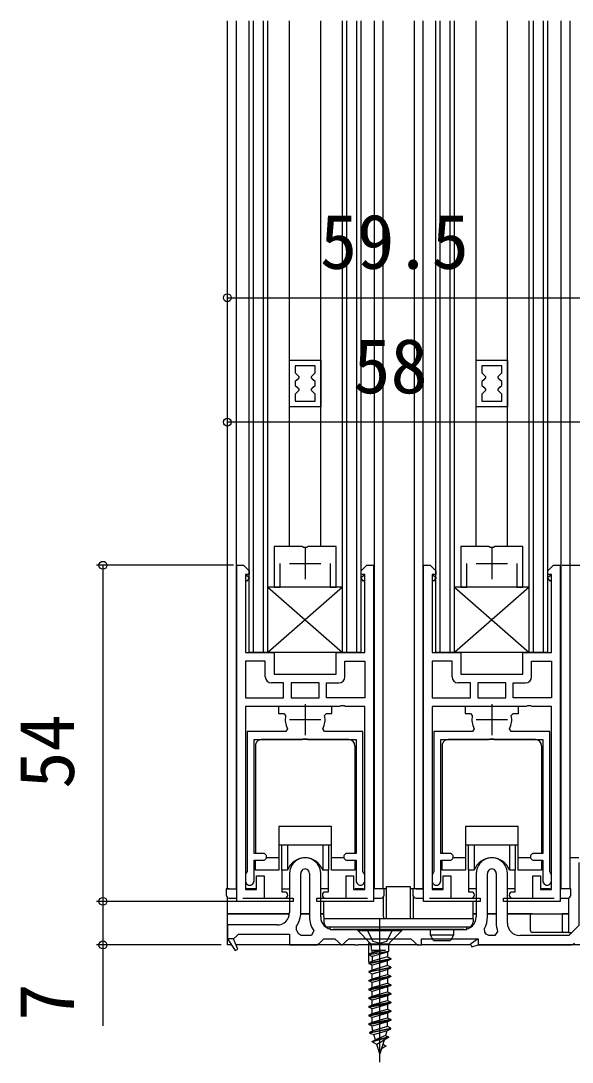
# Model space of a CAD drawing. Units: millimetres, scale not verified. Extents: x -525 to 525, y -782 to 777.
# Drawn here: x -410.7 to -322.1, y 238.7 to 406 of the extents above; entities that cross this region are included whole.
import ezdxf
from ezdxf.enums import TextEntityAlignment as Align

# ---------------------------------------------------------------- set-up
doc = ezdxf.new("R2010")
doc.units = ezdxf.units.MM
doc.header["$LTSCALE"] = 4
for name, color, linetype in [('0-2_YKK_11', 7, 'Continuous'), ('0-3_YKK_12', 2, 'Continuous'), ('0-4_YKK_13', 4, 'Continuous'), ('0-6_YKK_D', 6, 'Continuous')]:
    doc.layers.add(name, color=color, linetype=linetype)
doc.styles.add('ＭＳ ゴシック', font='')
doc.styles.get('ＭＳ ゴシック').set_extended_font_data('MS Gothic')

msp = doc.modelspace()

# ---------------------------------------------------------------- linework, layer by layer
at = {"layer": '0-2_YKK_11'}
for p, q in [((-364.97, 321.3), (-364.97, 316.3)), ((-334.967, 321.3), (-334.967, 316.3)), ((-367.47, 318.8), (-362.47, 318.8)), ((-337.467, 318.8), (-332.467, 318.8)), ((-374.57, 317), (-374.57, 316.141)), ((-355.37, 316.141), (-355.37, 317)), ((-344.567, 317), (-344.567, 316.141)), ((-325.367, 316.141), (-325.367, 317)), ((-364.97, 296.2), (-364.97, 291.2)), ((-334.97, 296.2), (-334.97, 291.2)), ((-367.47, 293.7), (-362.47, 293.7)), ((-337.47, 293.7), (-332.47, 293.7)), ((-367.47, 269), (-367.47, 262.7)), ((-365.67, 262.7), (-365.67, 269)), ((-364.27, 269), (-364.27, 262)), ((-362.47, 262), (-362.47, 269)), ((-337.47, 269), (-337.47, 262)), ((-335.67, 262), (-335.67, 269)), ((-334.27, 269), (-334.27, 261)), ((-332.47, 261), (-332.47, 269)), ((-374.97, 265), (-372.07, 265)), ((-357.87, 265), (-354.97, 265)), ((-344.967, 265), (-342.067, 265)), ((-327.867, 265), (-324.967, 265)), ((-366.37, 259.901), (-366.377, 260.492)), ((-339.47, 260), (-360.47, 260)), ((-336.087, 259.538), (-336.162, 260.13)), ((-376.47, 258.5), (-377.47, 258.5)), ((-337.17, 258.5), (-337.17, 257.5))]:
    msp.add_line(p, q, dxfattribs=at)
for points in [[(-367.47, 343.967), (-367.47, 351.467), (-362.47, 351.467), (-362.47, 343.967)], [(-337.466, 343.967), (-337.466, 351.467), (-332.466, 351.467), (-332.466, 343.967)], [(-366.57, 344.867), (-363.37, 344.867), (-363.37, 346.017), (-363.67, 346.317), (-363.97, 346.617), (-363.97, 346.817), (-363.67, 347.117), (-363.37, 347.417), (-363.37, 348.017), (-363.67, 348.317), (-363.97, 348.617), (-363.97, 348.817), (-363.67, 349.117), (-363.37, 349.417), (-363.37, 350.567), (-366.57, 350.567), (-366.57, 349.417), (-366.27, 349.117), (-365.97, 348.817), (-365.97, 348.617), (-366.27, 348.317), (-366.57, 348.017), (-366.57, 347.417), (-366.27, 347.117), (-365.97, 346.817), (-365.97, 346.617), (-366.27, 346.317), (-366.57, 346.017)], [(-336.566, 344.867), (-333.366, 344.867), (-333.366, 346.017), (-333.666, 346.317), (-333.966, 346.617), (-333.966, 346.817), (-333.666, 347.117), (-333.366, 347.417), (-333.366, 348.017), (-333.666, 348.317), (-333.966, 348.617), (-333.966, 348.817), (-333.666, 349.117), (-333.366, 349.417), (-333.366, 350.567), (-336.566, 350.567), (-336.566, 349.417), (-336.266, 349.117), (-335.966, 348.817), (-335.966, 348.617), (-336.266, 348.317), (-336.566, 348.017), (-336.566, 347.417), (-336.266, 347.117), (-335.966, 346.817), (-335.966, 346.617), (-336.266, 346.317), (-336.566, 346.017)], [(-362.72, 299.6), (-367.22, 299.6), (-367.22, 297.2), (-362.72, 297.2)], [(-332.717, 299.6), (-337.217, 299.6), (-337.217, 297.2), (-332.717, 297.2)]]:
    msp.add_lwpolyline(points, close=True, dxfattribs=at)
for points in [[(-360.97, 318.8), (-360.97, 315), (-359.97, 315), (-359.97, 321.5), (-364.512, 321.5), (-364.695, 321.38), (-365.245, 321.38), (-365.428, 321.5), (-369.97, 321.5), (-369.97, 315), (-368.97, 315), (-368.97, 318.8)], [(-330.967, 318.8), (-330.967, 315), (-329.967, 315), (-329.967, 321.5), (-334.508, 321.5), (-334.692, 321.38), (-335.242, 321.38), (-335.425, 321.5), (-339.967, 321.5), (-339.967, 315), (-338.967, 315), (-338.967, 318.8)], [(-353.97, 318.5), (-353.97, 264.5), (-354.97, 264.5), (-363.07, 264.5), (-363.07, 265), (-358.37, 265), (-358.37, 268.6), (-357.17, 268.6), (-357.17, 266.4), (-355.37, 266.4), (-355.37, 295.8), (-358.512, 295.8), (-358.695, 295.92), (-359.245, 295.92), (-359.428, 295.8), (-374.57, 295.8), (-374.57, 266.4), (-372.77, 266.4), (-372.77, 268.6), (-371.57, 268.6), (-371.57, 265), (-366.87, 265), (-366.87, 264.5), (-374.97, 264.5), (-375.97, 264.5), (-375.97, 318.5), (-374.87, 318.5), (-373.97, 317.6), (-373.97, 317), (-374.57, 317), (-373.917, 316.535), (-374.323, 315.965), (-374.57, 316.141), (-374.57, 304.5), (-369.97, 304.5), (-369.97, 301), (-359.97, 301), (-359.97, 304.5), (-355.37, 304.5), (-355.37, 316.141)], [(-355.37, 316.141), (-355.617, 315.965), (-356.023, 316.535), (-355.37, 317), (-355.97, 317), (-355.97, 317.6), (-355.07, 318.5), (-353.97, 318.5)], [(-323.967, 318.5), (-323.967, 264.5), (-324.967, 264.5), (-333.067, 264.5), (-333.067, 265), (-328.367, 265), (-328.367, 268.6), (-327.167, 268.6), (-327.167, 266.4), (-325.367, 266.4), (-325.367, 295.8), (-328.508, 295.8), (-328.692, 295.92), (-329.242, 295.92), (-329.425, 295.8), (-344.567, 295.8), (-344.567, 266.4), (-342.767, 266.4), (-342.767, 268.6), (-341.567, 268.6), (-341.567, 265), (-336.867, 265), (-336.867, 264.5), (-344.967, 264.5), (-345.967, 264.5), (-345.967, 318.5), (-344.867, 318.5), (-343.967, 317.6), (-343.967, 317), (-344.567, 317), (-343.914, 316.535), (-344.32, 315.965), (-344.567, 316.141), (-344.567, 304.5), (-339.967, 304.5), (-339.967, 301), (-329.967, 301), (-329.967, 304.5), (-325.367, 304.5), (-325.367, 316.141)], [(-325.367, 316.141), (-325.614, 315.965), (-326.02, 316.535), (-325.367, 317), (-325.967, 317), (-325.967, 317.6), (-325.067, 318.5), (-323.967, 318.5)], [(-371.37, 300.6), (-371.37, 303.1), (-374.57, 303.1), (-374.57, 297.2)], [(-358.57, 300.6), (-358.57, 303.1), (-355.37, 303.1), (-355.37, 297.2)], [(-341.367, 300.6), (-341.367, 303.1), (-344.567, 303.1), (-344.567, 297.2)], [(-328.567, 300.6), (-328.567, 303.1), (-325.367, 303.1), (-325.367, 297.2)], [(-374.57, 297.2), (-368.42, 297.2), (-368.42, 299.6), (-370.37, 299.6)], [(-355.37, 297.2), (-361.52, 297.2), (-361.52, 299.6), (-359.57, 299.6)], [(-344.567, 297.2), (-338.417, 297.2), (-338.417, 299.6), (-340.367, 299.6)], [(-325.367, 297.2), (-331.517, 297.2), (-331.517, 299.6), (-329.567, 299.6)], [(-367.243, 295.8), (-369.27, 295.8), (-369.27, 294.7), (-368.399, 294.7), (-368.105, 294.34)], [(-361.834, 294.34), (-361.54, 294.7), (-360.67, 294.7), (-360.67, 295.8), (-362.696, 295.8)], [(-337.244, 295.8), (-339.27, 295.8), (-339.27, 294.7), (-338.399, 294.7), (-338.105, 294.34)], [(-331.834, 294.34), (-331.541, 294.7), (-330.67, 294.7), (-330.67, 295.8), (-332.696, 295.8)], [(-367.816, 292.237), (-368.082, 291.8), (-374.27, 291.8), (-374.27, 269.32), (-374.42, 269.06), (-374.57, 268.8), (-374.57, 267.8)], [(-355.37, 267.8), (-355.37, 268.8), (-355.52, 269.06), (-355.67, 269.32), (-355.67, 291.8), (-361.857, 291.8), (-362.123, 292.237)], [(-337.816, 292.237), (-338.083, 291.8), (-344.27, 291.8), (-344.27, 269.32), (-344.42, 269.06), (-344.57, 268.8), (-344.57, 267.8)], [(-325.37, 267.8), (-325.37, 268.8), (-325.52, 269.06), (-325.67, 269.32), (-325.67, 291.8), (-331.857, 291.8), (-332.124, 292.237)], [(-371.72, 272.2), (-373.17, 272.2), (-373.17, 290.5), (-365.428, 290.5), (-365.244, 290.62), (-364.695, 290.62), (-364.511, 290.5), (-356.77, 290.5), (-356.77, 272.2), (-358.22, 272.2)], [(-341.72, 272.2), (-343.17, 272.2), (-343.17, 290.5), (-335.428, 290.5), (-335.245, 290.62), (-334.695, 290.62), (-334.512, 290.5), (-326.77, 290.5), (-326.77, 272.2), (-328.22, 272.2)], [(-373.17, 267.8), (-373.17, 271.1), (-371.72, 271.1)], [(-358.22, 271.1), (-356.77, 271.1), (-356.77, 267.8)], [(-343.17, 267.8), (-343.17, 271.1), (-341.72, 271.1)], [(-320.97, 270.75), (-320.97, 260.621), (-322.591, 259), (-330.47, 259)], [(-328.22, 271.1), (-326.77, 271.1), (-326.77, 267.8)], [(-369.47, 260.7), (-377.47, 260.7), (-377.47, 258.5), (-376.216, 256.593), (-375.78, 256.823), (-376.47, 258.5), (-376.464, 258.5), (-375.967, 258.938), (-375.67, 259.2), (-367.47, 259.2), (-367.47, 257.5), (-362.97, 257.5), (-362.47, 258), (-361.97, 258.5), (-360.17, 258.5), (-359.67, 258), (-359.17, 257.5), (-358.97, 257.5), (-358.47, 258), (-357.97, 258.5), (-347.97, 258.5), (-347.47, 258), (-346.97, 257.5), (-346.27, 257.5), (-346.27, 258.5), (-337.17, 258.5), (-338.397, 257.631), (-338.188, 257.199), (-337.17, 257.5), (-322.384, 257.5)], [(-363.562, 259.791), (-363.968, 259), (-365.601, 259), (-366.075, 259.34)], [(-334.031, 259.674), (-334.5, 259), (-335.438, 259), (-335.871, 259.25)]]:
    msp.add_lwpolyline(points, dxfattribs=at)
for centre, radius, start, end in [((-370.37, 300.6), 1, 180.00001, 269.99999), ((-359.57, 300.6), 1, 270.00001, 359.99999), ((-340.367, 300.6), 1, 180.00001, 269.99999), ((-329.567, 300.6), 1, 270.00001, 359.99999), ((-364.97, 293.7), 3.2, 168.46306, 207.20291), ((-364.97, 293.7), 3.2, 332.79709, 11.53694), ((-334.97, 293.7), 3.2, 168.46306, 207.20291), ((-334.97, 293.7), 3.2, 332.79709, 11.53694), ((-371.72, 271.65), 0.55, 269.99999, 90.00001), ((-364.97, 269), 2.5, 359.99999, 180.00001), ((-358.22, 271.65), 0.55, 89.99999, 270.00001), ((-341.72, 271.65), 0.55, 269.99999, 90.00001), ((-334.97, 269), 2.5, 359.99999, 180.00001), ((-328.22, 271.65), 0.55, 89.99999, 270.00001), ((-364.97, 269), 0.7, 359.99999, 180.00001), ((-334.97, 269), 0.7, 359.99999, 180.00001), ((-373.87, 267.8), 0.7, 179.99999, 0.00001), ((-356.07, 267.8), 0.7, 179.99999, 0.00001), ((-343.87, 267.8), 0.7, 179.99999, 0.00001), ((-326.07, 267.8), 0.7, 179.99999, 0.00001), ((-369.47, 262.7), 2, 270.00001, 359.99999), ((-369.47, 262.7), 3.8, 324.46721, 359.99999), ((-360.47, 262), 3.8, 179.99998, 215.54875), ((-360.47, 262), 2, 180.00001, 269.99999), ((-339.47, 262), 2, 270.00001, 359.99999), ((-339.47, 262), 3.8, 330.5264, 359.99998), ((-367.97, 258.7), 2, 18.66298, 36.89788), ((-337.17, 258.5), 1.5, 30.00006, 43.80072), ((-330.47, 261), 3.8, 179.99999, 200.4162), ((-330.47, 261), 2, 180.00001, 269.99999), ((-322.384, 258.5), 1, 269.99998, 314.99997)]:
    msp.add_arc(centre, radius, start, end, dxfattribs=at)
at = {"layer": '0-3_YKK_12'}
for p, q in [((-377.47, 266.5), (-377.47, 406)), ((-376.07, 406), (-376.07, 266.5)), ((-373.978, 304.5), (-373.978, 406)), ((-373.278, 304.5), (-373.278, 406)), ((-371.678, 304.5), (-371.678, 406)), ((-370.978, 304.5), (-370.978, 406)), ((-367.47, 321.5), (-367.47, 406)), ((-362.47, 321.5), (-362.47, 406)), ((-358.961, 304.5), (-358.961, 406)), ((-358.261, 304.5), (-358.261, 406)), ((-356.661, 304.5), (-356.661, 406)), ((-355.961, 304.5), (-355.961, 406)), ((-353.87, 406), (-353.87, 266.5)), ((-352.47, 406), (-352.47, 266.5)), ((-347.456, 406), (-347.456, 266.5)), ((-346.056, 406), (-346.056, 266.5)), ((-343.975, 304.5), (-343.975, 406)), ((-343.275, 304.5), (-343.275, 406)), ((-341.675, 304.5), (-341.675, 406)), ((-340.975, 304.5), (-340.975, 406)), ((-337.466, 321.5), (-337.466, 406)), ((-332.466, 321.5), (-332.466, 406)), ((-328.958, 304.5), (-328.958, 406)), ((-328.258, 304.5), (-328.258, 406)), ((-326.658, 304.5), (-326.658, 406)), ((-325.958, 304.5), (-325.958, 406)), ((-323.87, 406), (-323.87, 266.5)), ((-322.456, 406), (-322.456, 266.5)), ((-358.961, 315), (-370.978, 304.5)), ((-370.978, 315), (-358.961, 304.5)), ((-358.961, 315), (-370.978, 315)), ((-328.958, 315), (-340.975, 304.5)), ((-355.961, 304.5), (-373.978, 304.5)), ((-325.958, 304.5), (-343.975, 304.5)), ((-377.42, 266.5), (-375.97, 266.5)), ((-374.37, 266.5), (-372.97, 266.5)), ((-368.67, 266.5), (-367.47, 266.5)), ((-361.27, 266.5), (-362.47, 266.5)), ((-355.57, 266.5), (-356.97, 266.5)), ((-351.87, 266.5), (-353.97, 266.5)), ((-345.967, 266.5), (-348.07, 266.5)), ((-342.967, 266.5), (-344.367, 266.5)), ((-337.47, 266.5), (-338.67, 266.5)), ((-331.27, 266.5), (-332.47, 266.5)), ((-325.567, 266.5), (-326.967, 266.5)), ((-322.456, 266.5), (-323.967, 266.5)), ((-377.47, 262.5), (-377.47, 265.1)), ((-377.47, 262.5), (-367.48, 262.5)), ((-365.675, 262.5), (-364.27, 262.5)), ((-362.47, 262.5), (-361.97, 262.5)), ((-337.97, 262.5), (-337.47, 262.5)), ((-335.67, 262.5), (-334.27, 262.5)), ((-332.47, 262.5), (-322.67, 262.5))]:
    msp.add_line(p, q, dxfattribs=at)
msp.add_lwpolyline([(-328.958, 315), (-340.975, 315), (-328.958, 304.5)], dxfattribs=at)
at = {"layer": '0-4_YKK_13'}
for p, q in [((-357.97, 290.5), (-371.97, 290.5)), ((-327.966, 290.5), (-341.966, 290.5)), ((-372.97, 289.5), (-372.97, 272.217)), ((-356.97, 289.5), (-356.97, 272.217)), ((-342.966, 289.5), (-342.966, 272.217)), ((-326.966, 289.5), (-326.966, 272.217)), ((-360.72, 273.5), (-369.22, 273.5)), ((-367.798, 273.5), (-367.798, 269.5)), ((-362.141, 273.5), (-362.141, 269.5)), ((-330.716, 273.5), (-339.216, 273.5)), ((-337.795, 273.5), (-337.795, 269.5)), ((-332.138, 273.5), (-332.138, 269.5)), ((-369.22, 271.5), (-371.19, 271.5)), ((-358.749, 271.5), (-360.72, 271.5)), ((-339.216, 271.5), (-341.187, 271.5)), ((-328.746, 271.5), (-330.716, 271.5)), ((-320.97, 271.5), (-322.17, 271.5)), ((-361.27, 269.5), (-361.27, 266)), ((-331.266, 269.5), (-331.266, 266)), ((-377.67, 266.5), (-377.67, 265.5)), ((-377.17, 266.5), (-377.67, 266.5)), ((-377.17, 266.5), (-375.97, 266.5)), ((-355.57, 266.5), (-356.97, 266.5)), ((-351.87, 266.9), (-348.07, 266.9)), ((-351.87, 261.997), (-351.87, 266.9)), ((-348.07, 266.9), (-348.07, 261.997)), ((-347.666, 266.5), (-347.666, 265.5)), ((-347.166, 266.5), (-347.666, 266.5)), ((-347.166, 266.5), (-345.966, 266.5)), ((-325.566, 266.5), (-326.966, 266.5)), ((-377.17, 265), (-375.97, 265)), ((-374.47, 265), (-368.245, 265)), ((-361.97, 261.997), (-361.97, 264.5)), ((-361.27, 266), (-361.695, 266)), ((-361.695, 265), (-359.17, 265)), ((-353.97, 265), (-352.77, 265)), ((-352.37, 261.997), (-352.37, 265.2)), ((-347.57, 261.997), (-347.57, 265.205)), ((-347.166, 265), (-345.966, 265)), ((-344.466, 265), (-338.241, 265)), ((-337.97, 261.997), (-337.97, 264.5)), ((-331.266, 266), (-331.691, 266)), ((-331.691, 265), (-329.166, 265)), ((-323.966, 265), (-322.766, 265)), ((-377.47, 257.5), (-377.47, 262.5)), ((-367.47, 262.5), (-377.47, 262.5)), ((-364.27, 262.5), (-365.675, 262.5)), ((-361.97, 262.5), (-362.47, 262.5)), ((-361.97, 261.997), (-361.97, 261.7)), ((-361.97, 261.7), (-361.97, 261.2)), ((-337.97, 261.7), (-361.97, 261.7)), ((-352.97, 238.653), (-352.97, 261.788)), ((-352.37, 261.997), (-352.37, 261.7)), ((-351.87, 261.7), (-351.87, 261.997)), ((-348.07, 261.997), (-348.07, 261.7)), ((-347.57, 261.7), (-347.57, 261.997)), ((-337.47, 262.5), (-337.97, 262.5)), ((-337.97, 261.7), (-337.97, 261.997)), ((-337.97, 261.7), (-337.97, 261.2)), ((-334.27, 262.5), (-335.67, 262.5)), ((-329.07, 262.5), (-332.47, 262.5)), ((-328.47, 262.5), (-328.77, 262.5)), ((-328.47, 262.5), (-323.67, 262.5)), ((-323.67, 262.5), (-323.67, 259.8)), ((-322.67, 262.5), (-323.67, 262.5)), ((-360.97, 260), (-360.97, 260.4)), ((-360.97, 260.4), (-338.97, 260.4)), ((-356.47, 259.75), (-354.604, 257.884)), ((-351.336, 257.884), (-349.47, 259.75)), ((-344.82, 259.066), (-344.82, 260)), ((-341.12, 260), (-341.12, 259.066)), ((-338.47, 260.334), (-338.47, 260.4)), ((-322.67, 259.5), (-328.55, 259.5)), ((-322.17, 259.5), (-322.091, 259.5)), ((-354.72, 254.706), (-354.72, 257.835)), ((-344.32, 258.2), (-344.82, 259.066)), ((-341.12, 259.066), (-344.82, 259.066)), ((-344.32, 258.2), (-341.62, 258.2)), ((-341.12, 259.066), (-341.62, 258.2)), ((-376.812, 257.5), (-377.47, 257.5)), ((-356.97, 257.5), (-376.058, 257.5)), ((-356.97, 257.5), (-356.47, 257.5)), ((-346.77, 257.5), (-356.47, 257.5)), ((-351.57, 256.418), (-354.683, 255.881)), ((-354.37, 257.65), (-351.57, 257.65)), ((-352.848, 256.65), (-354.21, 256.265)), ((-351.73, 256.335), (-354.21, 255.635)), ((-346.77, 257.5), (-346.27, 257.5)), ((-338.465, 257.5), (-346.27, 257.5)), ((-330.97, 257.5), (-337.17, 257.5)), ((-319.016, 257.5), (-330.97, 257.5)), ((-354.72, 254.6), (-354.72, 254.5)), ((-351.73, 255.565), (-354.21, 254.865)), ((-354.72, 253.2), (-354.72, 253.1)), ((-354.21, 253.465), (-354.21, 254.235)), ((-354.21, 252.065), (-354.21, 252.835)), ((-354.72, 251.8), (-354.72, 251.7)), ((-354.21, 250.665), (-354.21, 251.435)), ((-354.72, 250.4), (-354.72, 250.3)), ((-354.21, 249.265), (-354.21, 250.035)), ((-354.72, 249), (-354.72, 248.9)), ((-354.21, 247.865), (-354.21, 248.635)), ((-354.72, 247.6), (-354.72, 247.5)), ((-354.72, 246.2), (-354.72, 246.1)), ((-354.21, 246.465), (-354.21, 247.235)), ((-354.72, 244.8), (-354.72, 244.7)), ((-354.21, 245.065), (-354.21, 245.835)), ((-354.21, 244.175), (-354.21, 244.435)), ((-351.73, 244.365), (-354.09, 243.665)), ((-354.6, 243.4), (-351.22, 244.1)), ((-351.22, 244), (-354.6, 243.3)), ((-351.553, 242.7), (-354.172, 242)), ((-352.063, 242.965), (-353.662, 242.265)), ((-351.553, 242.6), (-354.172, 241.9)), ((-352.293, 242.215), (-353.433, 241.515))]:
    msp.add_line(p, q, dxfattribs=at)
for points in [[(-356.97, 271.083), (-356.97, 269.5), (-360.72, 269.5), (-360.72, 276.5), (-369.22, 276.5), (-369.22, 269.5), (-372.97, 269.5), (-372.97, 271.083)], [(-326.966, 271.083), (-326.966, 269.5), (-330.716, 269.5), (-330.716, 276.5), (-339.216, 276.5), (-339.216, 269.5), (-342.966, 269.5), (-342.966, 271.083)], [(-367.798, 269.5), (-368.72, 269.5), (-368.72, 273.5)], [(-361.22, 273.5), (-361.22, 269.5), (-362.141, 269.5)], [(-337.795, 269.5), (-338.716, 269.5), (-338.716, 273.5)], [(-331.216, 273.5), (-331.216, 269.5), (-332.138, 269.5)], [(-368.245, 266), (-368.67, 266), (-368.67, 269.5)], [(-338.241, 266), (-338.666, 266), (-338.666, 269.5)], [(-372.97, 266.5), (-373.47, 266.5), (-374.37, 266.5)], [(-352.27, 265.5), (-352.27, 266.5), (-353.97, 266.5)], [(-342.966, 266.5), (-343.466, 266.5), (-344.366, 266.5)], [(-322.266, 265.5), (-322.266, 266.5), (-323.966, 266.5)], [(-359.17, 265), (-358.17, 265), (-357.872, 265)], [(-329.166, 265), (-328.166, 265), (-327.868, 265)], [(-322.67, 265.009), (-322.67, 259.5), (-322.17, 259.5)], [(-328.77, 259.8), (-328.77, 262.5), (-329.07, 262.5)], [(-361.47, 260.334), (-361.47, 260.4), (-338.47, 260.4)], [(-360.97, 260), (-338.97, 260), (-338.97, 260.4)], [(-355.07, 260), (-354.115, 258.085), (-352.97, 257.799), (-351.825, 258.085), (-350.87, 260)], [(-351.57, 257.319), (-351.57, 256.418), (-351.73, 256.335), (-351.73, 255.565), (-351.22, 255.3), (-351.22, 255.2), (-351.73, 254.935), (-354.21, 254.235), (-354.72, 254.5), (-351.22, 255.2)], [(-354.615, 256.054), (-354.683, 255.881), (-354.21, 255.635), (-354.21, 254.865), (-354.72, 254.6), (-351.22, 255.3)], [(-354.37, 257.319), (-354.37, 256.742), (-354.21, 256.65), (-352.03, 256.65), (-354.615, 256.054), (-354.21, 256.265), (-354.21, 256.65)], [(-351.22, 253.9), (-351.73, 254.165), (-351.73, 254.935)], [(-351.73, 254.165), (-354.21, 253.465), (-354.72, 253.2), (-351.22, 253.9), (-351.22, 253.8), (-354.72, 253.1), (-354.21, 252.835), (-351.73, 253.535), (-351.22, 253.8)], [(-351.73, 253.535), (-351.73, 252.765), (-351.22, 252.5), (-351.22, 252.4), (-351.73, 252.135), (-354.21, 251.435), (-354.72, 251.7), (-351.22, 252.4)], [(-351.22, 252.5), (-354.72, 251.8), (-354.21, 252.065), (-351.73, 252.765)], [(-351.73, 252.135), (-351.73, 251.365), (-351.22, 251.1), (-351.22, 251), (-351.73, 250.735), (-354.21, 250.035), (-354.72, 250.3), (-351.22, 251)], [(-351.22, 251.1), (-354.72, 250.4), (-354.21, 250.665), (-351.73, 251.365)], [(-351.73, 250.735), (-351.73, 249.965), (-351.22, 249.7), (-351.22, 249.6), (-351.73, 249.335), (-354.21, 248.635), (-354.72, 248.9), (-351.22, 249.6)], [(-351.22, 249.7), (-354.72, 249), (-354.21, 249.265), (-351.73, 249.965)], [(-351.73, 249.335), (-351.73, 248.565), (-351.22, 248.3), (-351.22, 248.2), (-351.73, 247.935), (-354.21, 247.235), (-354.72, 247.5), (-351.22, 248.2)], [(-351.22, 248.3), (-354.72, 247.6), (-354.21, 247.865), (-351.73, 248.565)], [(-351.73, 247.935), (-351.73, 247.165), (-351.22, 246.9), (-351.22, 246.8), (-351.73, 246.535), (-354.21, 245.835), (-354.72, 246.1), (-351.22, 246.8)], [(-351.22, 246.9), (-354.72, 246.2), (-354.21, 246.465), (-351.73, 247.165)], [(-351.73, 246.535), (-351.73, 245.765), (-351.22, 245.5), (-351.22, 245.4), (-351.73, 245.135), (-354.21, 244.435), (-354.72, 244.7), (-351.22, 245.4)], [(-351.22, 245.5), (-354.72, 244.8), (-354.21, 245.065), (-351.73, 245.765)], [(-351.837, 243.704), (-352.063, 242.965), (-351.553, 242.7), (-351.553, 242.6), (-352.293, 242.215), (-352.97, 240), (-353.433, 241.515), (-354.172, 241.9), (-354.172, 242), (-353.662, 242.265), (-353.922, 243.116), (-351.73, 243.735), (-351.22, 244), (-351.22, 244.1), (-351.73, 244.365), (-351.73, 245.135)], [(-354.175, 243.942), (-354.09, 243.665), (-354.6, 243.4), (-354.6, 243.3), (-353.922, 243.116)], [(-352.491, 241.565), (-351.981, 241.3), (-351.981, 241.2), (-352.721, 240.815)]]:
    msp.add_lwpolyline(points, dxfattribs=at)
msp.add_lwpolyline([(-356.47, 259.75), (-356.47, 260), (-349.47, 260), (-349.47, 259.75)], close=True, dxfattribs=at)
for centre, radius, start, end in [((-371.97, 289.5), 1, 89.99998, 180.00002), ((-357.97, 289.5), 1, 0, 89.99998), ((-341.966, 289.5), 1, 89.99998, 180.00002), ((-327.966, 289.5), 1, 0, 89.99998), ((-364.97, 268.5), 3, 19.47123, 160.52879), ((-334.966, 268.5), 3, 19.47123, 160.52879), ((-322.17, 271), 0.5, 90, 124.86876), ((-377.17, 265.5), 0.5, 180, 270), ((-368.245, 265.5), 0.5, 270, 90), ((-361.695, 265.5), 0.5, 90, 270), ((-352.77, 265.5), 0.5, 270, 0), ((-347.166, 265.5), 0.5, 180, 270), ((-338.241, 265.5), 0.5, 270, 90), ((-331.691, 265.5), 0.5, 90, 270), ((-322.766, 265.5), 0.5, 270, 0), ((-360.97, 261.2), 1, 180, 240), ((-338.97, 261.2), 1, 300, 0), ((-328.47, 259.8), 0.3, 180, 270), ((-323.37, 259.8), 0.3, 180, 270), ((-355.17, 257.319), 0.8, 0, 44.99999), ((-350.77, 257.319), 0.8, 134.99999, 179.99998), ((-353.41, 244.175), 0.8, 179.99998, 196.99998)]:
    msp.add_arc(centre, radius, start, end, dxfattribs=at)
at = {"layer": '0-6_YKK_D'}
for p, q in [((-377.47, 361.5), (-317.97, 361.5)), ((-319.47, 341.5), (-377.47, 341.5)), ((-376.47, 318.5), (-398.47, 318.5)), ((-397.47, 318.5), (-397.47, 264.5)), ((-323.663, 318.5), (-256.97, 318.5)), ((-375.97, 264.5), (-398.47, 264.5)), ((-375.97, 264.5), (-398.47, 264.5)), ((-378.47, 257.5), (-398.47, 257.5))]:
    msp.add_line(p, q, dxfattribs=at)
msp.add_lwpolyline([(-397.47, 264.5), (-397.47, 257.5), (-397.47, 244.473)], dxfattribs=at)
for centre in [(-377.47, 361.5), (-377.47, 341.5), (-397.47, 318.5), (-397.47, 264.5), (-397.47, 264.5), (-397.47, 257.5)]:
    msp.add_circle(centre, 0.637, dxfattribs=at)

# ---------------------------------------------------------------- texts
at = {"layer": '0-6_YKK_D', "style": 'ＭＳ ゴシック'}
for s, p in [('59.5', (-362.583, 363.5)), ('58', (-357.231, 343.5))]:
    msp.add_text(s, height=8.798, dxfattribs=at).set_placement(p, align=Align.BOTTOM_LEFT)
for s, p in [('54', (-399.47, 282.602)), ('7', (-399.47, 245.314))]:
    msp.add_text(s, height=8.798, rotation=90, dxfattribs=at).set_placement(p, align=Align.BOTTOM_LEFT)

doc.saveas('drawing.dxf')
